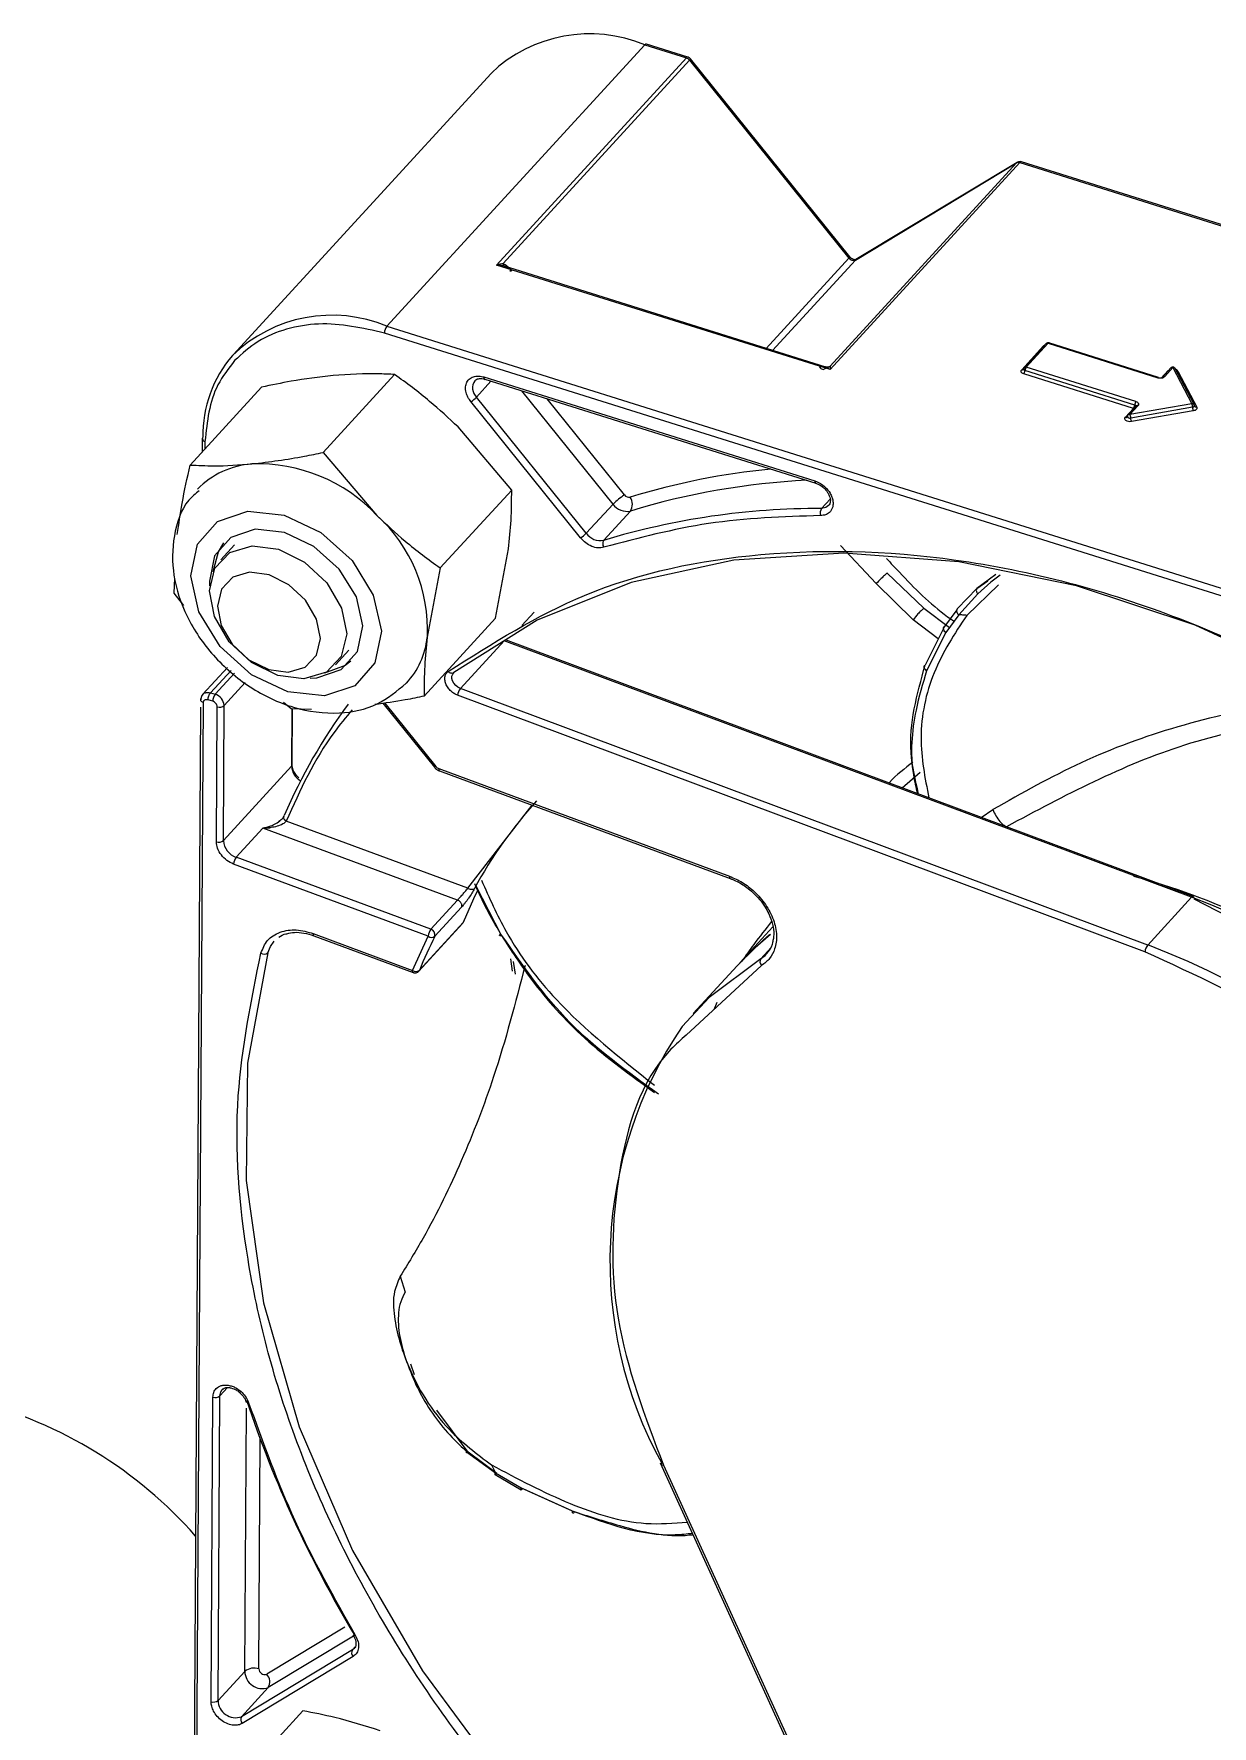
# Model space of a CAD drawing. Header units: millimetres. Extents: x -11 to 295, y 0 to 216.
# Drawn here: x 159.17 to 166.75, y 159.91 to 170.8 of the extents above; entities that cross this region are included whole.
import ezdxf

# ---------------------------------------------------------------- set-up
doc = ezdxf.new("R2010")
doc.units = ezdxf.units.MM

msp = doc.modelspace()

# ---------------------------------------------------------------- linework, layer by layer
at = {"color": 7, "linetype": 'Continuous', "lineweight": 25}
for p, q in [((163.103, 170.73), (161.443, 168.92)), ((163.103, 170.73), (163.37, 170.646)), ((163.38, 170.651), (163.113, 170.735)), ((162.149, 169.314), (163.37, 170.646)), ((163.391, 170.632), (162.192, 169.324)), ((163.391, 170.632), (164.416, 169.359)), ((164.421, 169.367), (163.396, 170.64)), ((162.114, 170.547), (160.454, 168.737)), ((165.515, 169.973), (164.294, 168.641)), ((164.295, 168.663), (165.494, 169.971)), ((164.457, 169.346), (165.494, 169.971)), ((165.498, 169.974), (164.461, 169.349)), ((165.515, 169.973), (170.109, 168.53)), ((170.119, 168.535), (165.525, 169.977)), ((164.294, 168.641), (162.149, 169.314)), ((164.268, 168.656), (162.193, 169.308)), ((162.193, 169.308), (162.196, 169.308)), ((164.427, 169.361), (164.421, 169.367)), ((170.844, 165.919), (161.428, 168.876)), ((161.443, 168.92), (170.86, 165.963)), ((165.527, 168.639), (165.668, 168.793)), ((165.685, 168.808), (165.544, 168.655)), ((165.556, 168.657), (165.697, 168.811)), ((165.697, 168.811), (166.402, 168.589)), ((166.407, 168.591), (165.702, 168.813)), ((164.278, 168.656), (164.268, 168.656)), ((166.262, 168.435), (165.556, 168.657)), ((166.487, 168.652), (166.435, 168.595)), ((166.448, 168.597), (166.5, 168.654)), ((166.5, 168.654), (166.621, 168.421)), ((161.034, 168.108), (161.493, 168.61)), ((162.068, 168.594), (164.197, 167.925)), ((162.073, 168.579), (164.202, 167.91)), ((166.246, 168.391), (165.54, 168.613)), ((166.254, 168.413), (165.548, 168.635)), ((166.636, 168.416), (166.514, 168.648)), ((166.531, 168.632), (166.653, 168.4)), ((160.178, 168.027), (160.637, 168.528)), ((162.689, 167.558), (161.983, 168.435)), ((162.726, 167.588), (162.02, 168.464)), ((166.194, 168.334), (166.246, 168.391)), ((166.263, 168.407), (166.211, 168.35)), ((166.621, 168.421), (166.223, 168.352)), ((166.223, 168.352), (166.275, 168.409)), ((166.626, 168.399), (166.228, 168.329)), ((166.631, 168.376), (166.233, 168.307)), ((166.638, 168.406), (166.638, 168.408)), ((162.246, 167.866), (161.901, 168.272)), ((160.256, 168.197), (160.255, 168.112)), ((161.034, 168.108), (161.379, 167.703)), ((161.786, 167.365), (162.246, 167.866)), ((162.726, 167.588), (162.898, 167.776)), ((162.838, 167.543), (163.01, 167.731)), ((160.462, 167.513), (160.375, 167.417)), ((162.143, 167.042), (162.225, 167.488)), ((164.59, 167.264), (164.362, 167.51)), ((161.786, 167.365), (161.703, 166.919)), ((160.074, 167.202), (160.08, 167.299)), ((164.829, 167.032), (164.59, 167.264)), ((164.662, 167.332), (164.898, 167.106)), ((165.378, 167.256), (165.173, 167.06)), ((165.36, 167.322), (165.238, 167.232)), ((165.239, 167.233), (165.309, 167.283)), ((165.329, 167.274), (165.245, 167.198)), ((160.136, 167.124), (160.074, 167.202)), ((165.115, 167.104), (165.239, 167.233)), ((165.244, 167.198), (165.122, 167.064)), ((161.683, 166.54), (162.143, 167.042)), ((162.391, 167.081), (162.312, 166.995)), ((165.109, 167.095), (165.024, 166.979)), ((165.122, 167.064), (165.039, 166.95)), ((165.03, 166.989), (164.906, 166.74)), ((165.039, 166.95), (164.915, 166.704)), ((161.112, 166.742), (161.199, 166.837)), ((161.916, 166.59), (162.198, 166.897)), ((166.62, 165.246), (162.198, 166.897)), ((166.63, 165.251), (162.207, 166.902)), ((160.418, 166.725), (160.259, 166.552)), ((166.338, 164.939), (161.916, 166.59)), ((160.22, 159.509), (160.263, 166.499)), ((160.323, 166.508), (160.293, 166.517)), ((160.309, 166.561), (160.339, 166.552)), ((160.392, 165.611), (160.397, 166.479)), ((160.827, 166.459), (160.778, 166.5)), ((161.418, 166.494), (161.749, 166.084)), ((166.32, 164.895), (161.898, 166.546)), ((160.245, 166.469), (160.203, 159.527)), ((160.347, 165.603), (160.352, 166.472)), ((160.959, 166.455), (160.827, 166.459)), ((160.834, 166.098), (160.836, 166.458)), ((160.392, 165.611), (160.83, 166.089)), ((161.778, 166.074), (163.648, 165.382)), ((161.782, 166.06), (163.652, 165.367)), ((160.782, 165.769), (160.783, 165.771)), ((161.963, 165.304), (160.795, 165.736)), ((160.795, 165.736), (160.795, 165.735)), ((160.646, 165.691), (160.474, 165.504)), ((160.646, 165.691), (160.692, 165.693)), ((161.898, 165.228), (160.646, 165.691)), ((161.726, 165.04), (160.474, 165.504)), ((161.709, 164.996), (160.456, 165.46)), ((162.18, 165), (162.017, 165.317)), ((161.726, 165.04), (161.898, 165.228)), ((161.751, 164.995), (161.924, 165.183)), ((166.338, 164.939), (166.62, 165.246)), ((166.634, 165.237), (166.855, 165.122)), ((161.649, 164.771), (161.93, 165.078)), ((161.934, 165.084), (161.652, 164.776)), ((163.926, 165.057), (163.713, 164.825)), ((160.97, 165.013), (161.608, 164.776)), ((160.973, 164.999), (160.974, 164.999)), ((160.974, 164.999), (161.612, 164.762)), ((161.608, 164.776), (161.709, 164.996)), ((162.238, 164.851), (162.25, 164.771)), ((162.271, 164.752), (162.258, 164.834)), ((163.696, 164.805), (163.414, 164.498)), ((161.529, 162.808), (161.561, 162.705)), ((161.621, 162.173), (161.597, 162.242)), ((160.312, 160.071), (160.324, 162.031)), ((160.357, 160.079), (160.369, 162.039)), ((161.967, 161.677), (161.765, 161.947)), ((161.956, 161.679), (162.141, 161.543)), ((162.15, 161.539), (161.967, 161.677)), ((163.202, 161.607), (165.159, 157.313)), ((163.223, 161.592), (165.174, 157.31)), ((162.14, 161.532), (162.307, 161.435)), ((162.141, 161.543), (162.307, 161.447)), ((162.307, 161.447), (162.635, 161.298)), ((162.318, 161.443), (162.651, 161.292)), ((161.222, 160.404), (160.508, 159.974)), ((160.53, 160.266), (160.357, 160.079)), ((161.227, 160.362), (160.513, 159.931)), ((160.508, 159.974), (160.68, 160.162)), ((160.444, 159.511), (160.903, 160.012))]:
    msp.add_line(p, q, dxfattribs=at)
at = {"color": 8, "linetype": 'Continuous', "lineweight": 25}
for p, q in [((163.883, 168.777), (164.416, 169.359)), ((164.457, 169.346), (163.924, 168.764)), ((165.668, 168.793), (165.67, 168.792)), ((162.02, 168.464), (162.113, 168.566)), ((166.425, 168.587), (166.47, 168.636)), ((166.47, 168.636), (166.472, 168.635)), ((162.898, 167.776), (162.312, 168.504)), ((162.971, 167.835), (162.474, 168.453)), ((166.248, 168.391), (166.246, 168.391)), ((160.273, 168.179), (160.273, 168.131)), ((164.295, 167.808), (164.24, 167.748)), ((165.388, 167.318), (165.329, 167.274)), ((164.99, 166.909), (164.829, 167.032)), ((164.898, 167.106), (165.062, 166.981)), ((160.309, 166.561), (160.441, 166.706)), ((160.339, 166.552), (160.462, 166.687)), ((160.397, 166.479), (160.532, 166.627)), ((161.43, 166.496), (161.759, 166.088)), ((160.832, 166.459), (160.83, 166.089)), ((164.874, 166.049), (164.759, 165.949)), ((161.963, 165.304), (162.378, 165.839)), ((165.266, 165.76), (165.342, 165.81)), ((163.848, 164.85), (163.916, 164.924)), ((163.853, 164.807), (163.368, 164.359)), ((163.548, 164.525), (163.567, 164.571)), ((160.369, 162.039), (160.418, 162.092)), ((160.53, 160.266), (160.54, 161.96)), ((160.62, 160.282), (160.629, 161.761)), ((161.173, 160.55), (160.67, 160.247)), ((161.229, 160.493), (160.68, 160.162)), ((161.222, 160.404), (161.239, 160.423))]:
    msp.add_line(p, q, dxfattribs=at)
at = {"color": 8, "linetype": 'Continuous', "lineweight": 25, "flags": 128}
for points in [[(165.494, 169.971), (165.498, 169.974), (165.498, 169.974)], [(164.461, 169.349), (164.461, 169.349), (164.457, 169.346)], [(162.068, 168.594), (162.068, 168.589), (162.069, 168.584), (162.07, 168.581), (162.072, 168.579), (162.073, 168.579)], [(166.47, 168.636), (166.476, 168.64), (166.478, 168.642)], [(164.197, 167.925), (164.197, 167.92), (164.198, 167.916), (164.199, 167.913), (164.201, 167.911), (164.202, 167.91)], [(164.285, 167.766), (164.267, 167.753), (164.24, 167.748)], [(161.759, 166.088), (161.755, 166.086), (161.752, 166.084), (161.75, 166.084), (161.749, 166.084), (161.749, 166.084)], [(163.648, 165.382), (163.647, 165.377), (163.648, 165.373), (163.649, 165.37), (163.651, 165.368), (163.652, 165.367)], [(166.62, 165.246), (166.623, 165.249), (166.626, 165.251), (166.628, 165.251), (166.63, 165.251)], [(161.934, 165.084), (161.936, 165.087), (161.937, 165.088)], [(160.677, 164.889), (160.694, 164.93), (160.718, 164.964)], [(160.97, 165.013), (160.969, 165.008), (160.97, 165.004), (160.971, 165.001), (160.973, 164.999), (160.973, 164.999)], [(163.848, 164.85), (163.516, 164.601), (163.343, 164.415)], [(161.612, 164.762), (161.612, 164.763), (161.61, 164.764), (161.609, 164.767), (161.608, 164.771), (161.608, 164.776)], [(161.649, 164.771), (161.65, 164.773), (161.652, 164.776)], [(160.369, 162.039), (160.375, 162.065), (160.384, 162.079)], [(160.554, 161.994), (160.548, 161.994), (160.544, 161.995), (160.541, 161.997), (160.538, 161.999), (160.538, 162.001)], [(161.234, 160.414), (161.231, 160.412), (161.222, 160.404)]]:
    msp.add_lwpolyline(points, dxfattribs=at)
at = {"color": 7, "linetype": 'Continuous', "lineweight": 25, "flags": 128}
for points in [[(165.54, 168.613), (165.535, 168.615), (165.53, 168.618), (165.527, 168.621), (165.524, 168.624), (165.523, 168.628), (165.523, 168.632), (165.524, 168.635), (165.527, 168.639)], [(166.233, 168.307), (166.223, 168.306), (166.213, 168.307), (166.205, 168.309), (166.197, 168.313), (166.192, 168.318), (166.19, 168.323), (166.19, 168.329), (166.194, 168.334)], [(166.653, 168.4), (166.654, 168.396), (166.654, 168.392), (166.653, 168.389), (166.65, 168.385), (166.647, 168.382), (166.642, 168.379), (166.637, 168.377), (166.631, 168.376)], [(161.219, 167.412), (161.356, 167.189), (161.408, 166.958), (161.366, 166.754), (161.237, 166.607), (161.041, 166.542), (160.807, 166.567), (160.572, 166.678), (160.37, 166.859), (160.233, 167.082), (160.182, 167.314), (160.224, 167.518), (160.353, 167.664), (160.549, 167.73), (160.782, 167.705), (161.018, 167.594), (161.219, 167.412)], [(160.95, 166.656), (160.993, 166.658), (161.15, 166.711), (161.254, 166.828), (161.288, 166.993), (161.247, 167.179), (161.136, 167.358), (160.974, 167.504), (160.785, 167.594), (160.597, 167.614), (160.439, 167.561), (160.335, 167.443), (160.302, 167.279), (160.303, 167.249)], [(160.91, 166.651), (160.741, 166.673), (160.572, 166.757), (160.429, 166.89), (160.334, 167.052), (160.302, 167.218), (160.336, 167.363), (160.433, 167.465), (160.577, 167.508), (160.746, 167.486), (160.914, 167.402), (161.057, 167.269), (161.152, 167.107), (161.185, 166.941), (161.15, 166.796), (161.054, 166.694), (160.91, 166.651)], [(160.326, 167.342), (160.359, 167.469), (160.395, 167.526)], [(169.64, 164.941), (169.456, 165.13), (168.814, 165.708), (168.123, 166.218), (167.394, 166.65), (166.642, 166.996), (165.879, 167.249), (165.122, 167.405), (164.383, 167.461), (163.676, 167.416), (163.014, 167.271), (162.41, 167.028), (161.875, 166.692)], [(160.556, 166.774), (160.683, 166.711), (160.809, 166.694), (160.917, 166.727), (160.99, 166.803), (161.016, 166.912), (160.991, 167.036), (160.92, 167.158), (160.813, 167.257), (160.686, 167.32), (160.56, 167.337), (160.452, 167.305), (160.379, 167.228), (160.353, 167.119), (160.378, 166.995), (160.449, 166.874), (160.556, 166.774)], [(161.212, 166.766), (161.174, 166.737), (161.041, 166.687)], [(161.875, 166.692), (161.872, 166.689), (161.868, 166.687), (161.863, 166.686), (161.858, 166.687), (161.853, 166.688), (161.847, 166.691), (161.842, 166.695), (161.837, 166.699)], [(161.916, 166.59), (161.9, 166.598), (161.886, 166.609), (161.874, 166.623), (161.866, 166.638), (161.862, 166.654), (161.862, 166.669), (161.867, 166.682), (161.875, 166.692)], [(161.778, 166.074), (161.778, 166.069), (161.778, 166.065), (161.779, 166.062), (161.781, 166.06), (161.782, 166.06)], [(162.025, 165.286), (162.001, 165.236), (161.934, 165.084)], [(161.93, 165.078), (161.932, 165.08), (161.934, 165.084)], [(161.937, 165.088), (161.938, 165.091), (161.938, 165.094)], [(163.912, 165.007), (163.798, 164.909), (163.696, 164.805)], [(163.713, 164.825), (163.865, 164.973), (163.904, 165.006)], [(160.677, 164.889), (160.547, 164.18), (160.538, 163.424), (160.65, 162.638), (160.88, 161.839), (161.223, 161.043), (161.672, 160.269), (162.217, 159.532), (162.847, 158.85), (163.548, 158.236), (164.304, 157.704), (165.1, 157.266)], [(162.117, 161.594), (162.129, 161.568), (162.141, 161.543)], [(161.242, 160.495), (161.237, 160.494), (161.233, 160.493), (161.231, 160.493), (161.229, 160.494), (161.228, 160.496), (161.229, 160.498), (161.23, 160.501), (161.233, 160.504)]]:
    msp.add_lwpolyline(points, dxfattribs=at)
at = {"color": 7, "linetype": 'Continuous', "lineweight": 25}
for centre, radius, start, end in [((162.748, 169.881), 0.92, 67.3065, 133.6135), ((163.356, 170.604), 0.0443, 38.5302, 71.6939), ((165.506, 169.949), 0.0256, 69.7546, 117.9297), ((164.445, 169.378), 0.0347, 213.6254, 291.5205), ((161.501, 168.874), 0.0739, 141.791, 178.7867), ((161.04, 168.222), 0.78, 139.2097, 181.2034), ((165.585, 168.634), 0.037, 141.8038, 178.771), ((165.511, 168.636), 0.037, 321.8143, 358.7769), ((166.407, 168.586), 0.00504, 82.951, 148.2858), ((166.442, 168.588), 0.0095, 138.3521, 174.4445), ((161.881, 168.598), 0.193, 302.0488, 316.0745), ((166.291, 168.413), 0.037, 141.8038, 178.771), ((166.223, 168.356), 0.0274, 253.1388, 279.9653), ((166.172, 168.33), 0.0564, 359.8861, 23.7619), ((166.284, 168.329), 0.0565, 179.9007, 203.7492), ((166.217, 168.414), 0.037, 321.7827, 358.7922), ((166.27, 168.4), 0.00973, 138.6194, 181.2666), ((166.57, 168.399), 0.0564, 359.8787, 23.7693), ((166.682, 168.398), 0.0564, 179.8782, 203.7817), ((160.269, 168.196), 0.0133, 134.8736, 178.3381), ((160.611, 167.499), 0.536, 93.891, 135.9906), ((160.611, 166.979), 1.056, 43.3102, 91.954), ((164.361, 163.415), 4.608, 95.59, 107.0688), ((164.365, 163.303), 4.631, 92.736, 107.0197), ((163.176, 167.508), 0.385, 122.0436, 136.091), ((163.002, 167.857), 0.0373, 215.4982, 280.744), ((162.942, 167.774), 0.0807, 327.3473, 34.5634), ((160.72, 166.971), 0.985, 356.9744, 48.0036), ((164.218, 162.992), 4.755, 89.7412, 106.8755), ((162.989, 167.841), 0.112, 215.5169, 280.7436), ((164.281, 167.719), 0.0504, 144.9287, 199.4593), ((162.587, 167.721), 0.192, 302.039, 316.105), ((162.817, 167.653), 0.112, 215.5171, 280.743), ((162.872, 167.521), 0.0404, 147.3587, 214.5518), ((161.193, 166.973), 0.513, 317.1348, 353.881), ((161.98, 166.538), 0.0822, 141.2487, 174.4686), ((160.397, 166.506), 0.074, 141.7898, 178.7765), ((160.314, 166.473), 0.0828, 4.5653, 73.1176), ((160.368, 166.516), 0.0467, 250.5151, 309.2096), ((164.065, 164.367), 3.57, 143.5233, 156.8333), ((160.362, 165.647), 0.0467, 250.5151, 309.2096), ((160.515, 165.62), 0.124, 184.4909, 250.6256), ((160.538, 165.452), 0.0817, 141.2654, 174.7072), ((165.081, 161.05), 4.485, 54.6506, 74.8997), ((164.928, 160.752), 4.802, 16.4388, 69.3738), ((166.623, 165.242), 0.0112, 353.8566, 51.2448), ((164.393, 163.661), 2.959, 153.2093, 157.8659), ((161.79, 164.989), 0.0816, 141.2607, 174.7091), ((161.731, 165.023), 0.0347, 229.7811, 306.2185), ((161.716, 165.005), 0.0369, 344.8359, 73.8628), ((163.754, 165.004), 0.18, 301.3347, 346.0852), ((160.654, 164.92), 0.039, 237.8982, 307.2381), ((163.878, 164.832), 0.035, 148.6668, 224.5511), ((166.402, 164.888), 0.0821, 141.2285, 174.486), ((164.647, 160.445), 4.802, 16.4386, 69.374), ((161.63, 164.805), 0.0364, 233.0452, 306.6151), ((165.573, 162.903), 2.695, 145.8578, 208.8008), ((160.34, 162.075), 0.0467, 250.5146, 309.21), ((167.75, 164.407), 7.597, 198.3857, 210.9144), ((158.089, 159.263), 2.832, 41.4194, 75.4269), ((161.251, 160.386), 0.035, 148.688, 224.7292), ((160.589, 160.194), 0.0934, 70.5143, 129.2104), ((160.643, 160.269), 0.114, 181.5535, 288.6867), ((160.658, 160.283), 0.038, 181.553, 288.6816), ((160.62, 160.198), 0.0699, 328.6925, 44.7248), ((160.328, 160.115), 0.0467, 250.5136, 309.2111), ((160.471, 160.082), 0.114, 181.5535, 288.6867), ((160.538, 159.956), 0.035, 148.6907, 224.7298)]:
    msp.add_arc(centre, radius, start, end, dxfattribs=at)
at = {"color": 8, "linetype": 'Continuous', "lineweight": 25}
for centre, radius, start, end in [((163.112, 170.725), 0.0101, 82.989, 148.2478), ((163.379, 170.641), 0.0101, 82.9958, 148.2184), ((163.384, 170.641), 0.0118, 304.5078, 352.8751), ((165.524, 169.967), 0.0101, 82.989, 148.2478), ((164.409, 169.369), 0.0119, 304.544, 352.839), ((161.089, 168.073), 0.918, 67.2589, 134.1714), ((165.691, 168.769), 0.0336, 116.4679, 133.9727), ((165.693, 168.8), 0.0116, 67.7468, 133.1908), ((165.702, 168.808), 0.00508, 83.2269, 148.0098), ((165.552, 168.646), 0.0116, 67.7788, 133.2272), ((166.495, 168.643), 0.0116, 67.7532, 133.1803), ((166.503, 168.641), 0.0134, 32.3844, 104.3674), ((162.075, 168.523), 0.0805, 144.3931, 227.0521), ((165.531, 168.65), 0.0114, 247.0276, 313.9059), ((165.55, 168.645), 0.0105, 188.9952, 261.7504), ((166.443, 168.586), 0.0114, 66.9915, 133.9461), ((166.509, 168.618), 0.0268, 33.059, 72.8326), ((166.528, 168.648), 0.0158, 247.0959, 281.4161), ((166.198, 168.345), 0.0113, 246.8295, 314.1081), ((166.217, 168.341), 0.0105, 188.9952, 261.7504), ((166.219, 168.342), 0.0114, 67.0257, 133.9803), ((166.251, 168.402), 0.0119, 21.5943, 78.3575), ((166.271, 168.399), 0.0115, 67.1831, 133.7504), ((166.625, 168.408), 0.0134, 32.2732, 104.4786), ((166.626, 168.411), 0.0125, 271.0723, 344.9293), ((166.649, 168.413), 0.0131, 211.2299, 285.4212), ((160.277, 168.2), 0.0211, 189.6838, 261.5862), ((160.821, 166.098), 0.0133, 314.9524, 358.3051), ((160.951, 166.098), 0.121, 184.074, 238.755), ((164.467, 163.979), 2.794, 137.5252, 151.7414)]:
    msp.add_arc(centre, radius, start, end, dxfattribs=at)
at = {"color": 7, "linetype": 'Continuous', "lineweight": 25}
for points, knots in [([(163.395, 170.64), (163.394, 170.641), (163.391, 170.646), (163.385, 170.649), (163.38, 170.651), (163.38, 170.651)], [0, 0, 0, 0, 0.256205, 0.902075, 1, 1, 1, 1]), ([(165.525, 169.977), (165.524, 169.978), (165.519, 169.979), (165.512, 169.979), (165.503, 169.978), (165.499, 169.975), (165.498, 169.974)], [0, 0, 0, 0, 0.131388, 0.464745, 0.833037, 1, 1, 1, 1]), ([(162.149, 169.314), (162.156, 169.317), (162.17, 169.322), (162.185, 169.323), (162.192, 169.324)], [0, 0, 0, 0, 0.552164, 1, 1, 1, 1]), ([(162.201, 169.305), (162.195, 169.307), (162.178, 169.313), (162.16, 169.314), (162.149, 169.314)], [0, 0, 0, 0, 0.389959, 1, 1, 1, 1]), ([(162.192, 169.324), (162.2, 169.319), (162.22, 169.308), (162.234, 169.291), (162.242, 169.282)], [0, 0, 0, 0, 0.461593, 1, 1, 1, 1]), ([(162.192, 169.324), (162.192, 169.321), (162.192, 169.317), (162.193, 169.311), (162.197, 169.307), (162.2, 169.306), (162.201, 169.305)], [0, 0, 0, 0, 0.309709, 0.573451, 0.795927, 1, 1, 1, 1]), ([(162.247, 169.278), (162.239, 169.284), (162.224, 169.295), (162.208, 169.302), (162.201, 169.305)], [0, 0, 0, 0, 0.609842, 1, 1, 1, 1]), ([(164.46, 169.348), (164.46, 169.348), (164.457, 169.347), (164.453, 169.348), (164.447, 169.349), (164.44, 169.351), (164.434, 169.355), (164.429, 169.359), (164.427, 169.361)], [0, 0, 0, 0, 0.041158, 0.200394, 0.380572, 0.544525, 0.736905, 1, 1, 1, 1]), ([(162.247, 169.278), (162.245, 169.277), (162.243, 169.275), (162.236, 169.273), (162.238, 169.279), (162.24, 169.281), (162.242, 169.282)], [0, 0, 0, 0, 0.364463, 0.526819, 0.662377, 1, 1, 1, 1]), ([(165.702, 168.813), (165.702, 168.813), (165.699, 168.814), (165.695, 168.814), (165.69, 168.812), (165.687, 168.81), (165.685, 168.808), (165.685, 168.808)], [0, 0, 0, 0, 0.1003551, 0.3497132, 0.6250744, 0.9292698, 1, 1, 1, 1]), ([(160.464, 168.699), (160.425, 168.648), (160.307, 168.499), (160.287, 168.307), (160.273, 168.179)], [0, 0, 0, 0, 0.33677, 1, 1, 1, 1]), ([(164.263, 168.658), (164.259, 168.658), (164.246, 168.66), (164.234, 168.658), (164.226, 168.657)], [0, 0, 0, 0, 0.350352, 1, 1, 1, 1]), ([(164.226, 168.657), (164.229, 168.654), (164.234, 168.648), (164.244, 168.643), (164.255, 168.642), (164.26, 168.646), (164.262, 168.648)], [0, 0, 0, 0, 0.296987, 0.56175, 0.789433, 1, 1, 1, 1]), ([(164.262, 168.648), (164.269, 168.652), (164.279, 168.659), (164.291, 168.662), (164.295, 168.663)], [0, 0, 0, 0, 0.641892, 1, 1, 1, 1]), ([(164.263, 168.658), (164.266, 168.657), (164.271, 168.655), (164.28, 168.656), (164.288, 168.658), (164.293, 168.662), (164.295, 168.663)], [0, 0, 0, 0, 0.249876, 0.499149, 0.748835, 1, 1, 1, 1]), ([(164.294, 168.641), (164.288, 168.645), (164.278, 168.653), (164.267, 168.656), (164.263, 168.658)], [0, 0, 0, 0, 0.643279, 1, 1, 1, 1]), ([(164.295, 168.663), (164.295, 168.661), (164.294, 168.653), (164.294, 168.645), (164.294, 168.641)], [0, 0, 0, 0, 0.360989, 1, 1, 1, 1]), ([(165.544, 168.654), (165.543, 168.653), (165.541, 168.65), (165.539, 168.646), (165.54, 168.644), (165.54, 168.643)], [0, 0, 0, 0, 0.397285, 0.883642, 1, 1, 1, 1]), ([(166.511, 168.653), (166.509, 168.654), (166.507, 168.656), (166.502, 168.657), (166.498, 168.657), (166.493, 168.656), (166.489, 168.654), (166.488, 168.652), (166.487, 168.651)], [0, 0, 0, 0, 0.242838, 0.350275, 0.530348, 0.729179, 0.948621, 1, 1, 1, 1]), ([(166.514, 168.648), (166.514, 168.648), (166.514, 168.65), (166.512, 168.651), (166.511, 168.653)], [0, 0, 0, 0, 0.02966, 1, 1, 1, 1]), ([(161.097, 168.603), (161.006, 168.592), (160.852, 168.573), (160.701, 168.542), (160.637, 168.528)], [0, 0, 0, 0, 0.584707, 1, 1, 1, 1]), ([(161.493, 168.61), (161.462, 168.611), (161.33, 168.618), (161.197, 168.61), (161.097, 168.603)], [0, 0, 0, 0, 0.238466, 1, 1, 1, 1]), ([(161.901, 168.272), (161.841, 168.328), (161.712, 168.449), (161.57, 168.554), (161.493, 168.61)], [0, 0, 0, 0, 0.464271, 1, 1, 1, 1]), ([(161.983, 168.435), (161.977, 168.444), (161.964, 168.462), (161.951, 168.495), (161.947, 168.529), (161.956, 168.561), (161.977, 168.587), (162.006, 168.599), (162.038, 168.601), (162.057, 168.596), (162.068, 168.594)], [0, 0, 0, 0, 0.133409, 0.258923, 0.397594, 0.522931, 0.641738, 0.765869, 0.87735, 1, 1, 1, 1]), ([(162.01, 168.569), (162.014, 168.573), (162.023, 168.582), (162.044, 168.584), (162.061, 168.583), (162.071, 168.579), (162.073, 168.578)], [0, 0, 0, 0, 0.231574, 0.560136, 0.87174, 1, 1, 1, 1]), ([(165.539, 168.643), (165.539, 168.643), (165.539, 168.642), (165.539, 168.641), (165.539, 168.641)], [0, 0, 0, 0, 0.929332, 1, 1, 1, 1]), ([(166.402, 168.589), (166.407, 168.588), (166.413, 168.587), (166.421, 168.587), (166.43, 168.588), (166.439, 168.59), (166.445, 168.595), (166.448, 168.597)], [0, 0, 0, 0, 0.269645, 0.402802, 0.537332, 0.787664, 1, 1, 1, 1]), ([(166.262, 168.435), (166.265, 168.434), (166.271, 168.432), (166.277, 168.426), (166.279, 168.42), (166.279, 168.415), (166.277, 168.411), (166.275, 168.409)], [0, 0, 0, 0, 0.30973, 0.55932, 0.668465, 0.770728, 1, 1, 1, 1]), ([(166.206, 168.339), (166.206, 168.337), (166.205, 168.336), (166.206, 168.337), (166.206, 168.337)], [0, 0, 0, 0, 0.989535, 1, 1, 1, 1]), ([(166.211, 168.35), (166.21, 168.349), (166.208, 168.346), (166.206, 168.342), (166.207, 168.339), (166.207, 168.339)], [0, 0, 0, 0, 0.397291, 0.883657, 1, 1, 1, 1]), ([(166.638, 168.408), (166.638, 168.409), (166.638, 168.412), (166.636, 168.414), (166.636, 168.416)], [0, 0, 0, 0, 0.524476, 1, 1, 1, 1]), ([(160.575, 168.034), (160.688, 168.048), (160.842, 168.068), (160.993, 168.1), (161.034, 168.108)], [0, 0, 0, 0, 0.734814, 1, 1, 1, 1]), ([(160.095, 167.581), (160.105, 167.647), (160.126, 167.797), (160.159, 167.945), (160.178, 168.027)], [0, 0, 0, 0, 0.444994, 1, 1, 1, 1]), ([(160.178, 168.027), (160.228, 168.025), (160.36, 168.018), (160.493, 168.028), (160.575, 168.034)], [0, 0, 0, 0, 0.380371, 1, 1, 1, 1]), ([(164.197, 167.925), (164.209, 167.92), (164.233, 167.91), (164.267, 167.883), (164.292, 167.853), (164.306, 167.822), (164.313, 167.798), (164.314, 167.775), (164.31, 167.748), (164.294, 167.722), (164.265, 167.704), (164.244, 167.703), (164.233, 167.702)], [0, 0, 0, 0, 0.119506, 0.243383, 0.399394, 0.480117, 0.556827, 0.628125, 0.695119, 0.809499, 0.900412, 1, 1, 1, 1]), ([(164.202, 167.91), (164.205, 167.909), (164.216, 167.906), (164.233, 167.896), (164.257, 167.879), (164.274, 167.858), (164.286, 167.837), (164.293, 167.821), (164.297, 167.802), (164.295, 167.785), (164.292, 167.772), (164.286, 167.768), (164.284, 167.766)], [0, 0, 0, 0, 0.053121, 0.167656, 0.318032, 0.513597, 0.587563, 0.697498, 0.795874, 0.884762, 0.967854, 1, 1, 1, 1]), ([(160.235, 167.862), (160.212, 167.843), (160.126, 167.769), (160.063, 167.569), (160.06, 167.308), (160.15, 167.04), (160.32, 166.792), (160.555, 166.589), (160.835, 166.455), (161.122, 166.416), (161.384, 166.47), (161.508, 166.574), (161.567, 166.624)], [0, 0, 0, 0, 0.035058, 0.131427, 0.230161, 0.33833, 0.456075, 0.577715, 0.697928, 0.813786, 0.910523, 1, 1, 1, 1]), ([(162.225, 167.488), (162.232, 167.549), (162.246, 167.675), (162.246, 167.802), (162.246, 167.866)], [0, 0, 0, 0, 0.4873595, 1, 1, 1, 1]), ([(161.379, 167.703), (161.439, 167.646), (161.567, 167.525), (161.71, 167.421), (161.786, 167.365)], [0, 0, 0, 0, 0.464264, 1, 1, 1, 1]), ([(164.233, 167.702), (163.992, 167.694), (163.519, 167.678), (163.062, 167.557), (162.839, 167.498)], [0, 0, 0, 0, 0.510956, 1, 1, 1, 1]), ([(161.837, 166.699), (162.122, 166.88), (162.737, 167.269), (163.906, 167.507), (165.246, 167.451), (166.678, 167.044), (168.053, 166.312), (169.073, 165.559), (169.548, 165.009), (169.679, 164.857)], [0, 0, 0, 0, 0.114651, 0.247297, 0.400145, 0.570794, 0.751533, 0.931512, 1, 1, 1, 1]), ([(162.839, 167.498), (162.826, 167.496), (162.8, 167.491), (162.76, 167.503), (162.72, 167.524), (162.7, 167.547), (162.689, 167.558)], [0, 0, 0, 0, 0.219917, 0.464726, 0.72691, 1, 1, 1, 1]), ([(164.657, 167.426), (164.685, 167.396), (164.808, 167.264), (164.948, 167.121), (165.078, 167.032), (165.092, 167.022)], [0, 0, 0, 0, 0.204566, 0.914211, 1, 1, 1, 1]), ([(164.662, 167.332), (164.656, 167.327), (164.643, 167.316), (164.619, 167.293), (164.601, 167.275), (164.59, 167.264)], [0, 0, 0, 0, 0.242396, 0.527119, 1, 1, 1, 1]), ([(165.239, 167.233), (165.238, 167.23), (165.234, 167.225), (165.235, 167.215), (165.238, 167.206), (165.242, 167.201), (165.244, 167.198)], [0, 0, 0, 0, 0.213501, 0.476619, 0.725879, 1, 1, 1, 1]), ([(164.898, 167.106), (164.892, 167.101), (164.878, 167.089), (164.855, 167.065), (164.839, 167.045), (164.829, 167.032)], [0, 0, 0, 0, 0.243901, 0.529039, 1, 1, 1, 1]), ([(165.173, 167.06), (165.095, 166.941), (164.94, 166.702), (164.852, 166.283), (164.904, 166.014), (164.93, 165.886)], [0, 0, 0, 0, 0.343071, 0.685385, 1, 1, 1, 1]), ([(165.115, 167.104), (165.113, 167.103), (165.111, 167.101), (165.109, 167.096), (165.108, 167.091), (165.108, 167.085), (165.11, 167.079), (165.113, 167.074), (165.117, 167.068), (165.12, 167.065), (165.122, 167.064)], [0, 0, 0, 0, 0.1037427, 0.2092205, 0.3202339, 0.4394712, 0.5680373, 0.7061018, 0.8511789, 1, 1, 1, 1]), ([(165.173, 167.06), (165.165, 167.061), (165.148, 167.062), (165.131, 167.063), (165.122, 167.064)], [0, 0, 0, 0, 0.500103, 1, 1, 1, 1]), ([(161.703, 166.919), (161.697, 166.857), (161.683, 166.732), (161.683, 166.605), (161.683, 166.54)], [0, 0, 0, 0, 0.487372, 1, 1, 1, 1]), ([(165.039, 166.95), (165.035, 166.953), (165.028, 166.96), (165.023, 166.972), (165.024, 166.983), (165.028, 166.987), (165.03, 166.989)], [0, 0, 0, 0, 0.330055, 0.6189, 0.814297, 1, 1, 1, 1]), ([(161.898, 166.546), (161.891, 166.549), (161.876, 166.556), (161.855, 166.572), (161.836, 166.593), (161.822, 166.618), (161.815, 166.644), (161.816, 166.667), (161.824, 166.686), (161.833, 166.695), (161.837, 166.699)], [0, 0, 0, 0, 0.1258085, 0.2545208, 0.4051182, 0.5529346, 0.6867113, 0.8105914, 0.9050782, 1, 1, 1, 1]), ([(164.864, 165.91), (164.843, 165.999), (164.777, 166.275), (164.854, 166.552), (164.906, 166.74)], [0, 0, 0, 0, 0.321986, 1, 1, 1, 1]), ([(164.915, 166.704), (164.89, 166.62), (164.826, 166.403), (164.805, 166.129), (164.846, 165.954), (164.855, 165.914)], [0, 0, 0, 0, 0.328602, 0.846154, 1, 1, 1, 1]), ([(164.915, 166.704), (164.911, 166.707), (164.904, 166.712), (164.898, 166.723), (164.899, 166.734), (164.903, 166.738), (164.906, 166.74)], [0, 0, 0, 0, 0.3339091, 0.6144605, 0.8055268, 1, 1, 1, 1]), ([(160.263, 166.499), (160.26, 166.501), (160.253, 166.503), (160.246, 166.51), (160.245, 166.519), (160.248, 166.523), (160.249, 166.526)], [0, 0, 0, 0, 0.309701, 0.561772, 0.77388, 1, 1, 1, 1]), ([(160.259, 166.552), (160.256, 166.549), (160.252, 166.543), (160.247, 166.531), (160.246, 166.523), (160.246, 166.517)], [0, 0, 0, 0, 0.353475, 0.530289, 1, 1, 1, 1]), ([(160.249, 166.526), (160.25, 166.532), (160.252, 166.546), (160.266, 166.56), (160.287, 166.566), (160.301, 166.563), (160.309, 166.561)], [0, 0, 0, 0, 0.244364, 0.474308, 0.720383, 1, 1, 1, 1]), ([(160.263, 166.499), (160.264, 166.503), (160.264, 166.508), (160.268, 166.513), (160.273, 166.517), (160.282, 166.52), (160.289, 166.518), (160.293, 166.517)], [0, 0, 0, 0, 0.247873, 0.360401, 0.475974, 0.720006, 1, 1, 1, 1]), ([(160.293, 166.517), (160.293, 166.521), (160.294, 166.529), (160.297, 166.541), (160.302, 166.553), (160.307, 166.559), (160.309, 166.561)], [0, 0, 0, 0, 0.245985, 0.517854, 0.78016, 1, 1, 1, 1]), ([(160.352, 166.472), (160.352, 166.475), (160.351, 166.483), (160.345, 166.492), (160.339, 166.498), (160.333, 166.504), (160.327, 166.506), (160.323, 166.508)], [0, 0, 0, 0, 0.2294301, 0.4815343, 0.6128924, 0.7413872, 1, 1, 1, 1]), ([(161.683, 166.54), (161.643, 166.532), (161.537, 166.509), (161.431, 166.495), (161.365, 166.486)], [0, 0, 0, 0, 0.382593, 1, 1, 1, 1]), ([(161.221, 166.452), (161.18, 166.404), (161.001, 166.19), (160.885, 165.935), (160.795, 165.736)], [0, 0, 0, 0, 0.2258706, 1, 1, 1, 1]), ([(167.863, 166.359), (167.646, 166.368), (167.211, 166.384), (166.367, 166.2), (165.801, 165.899), (165.429, 165.7)], [0, 0, 0, 0, 0.253595, 0.508205, 1, 1, 1, 1]), ([(160.876, 166.015), (160.868, 166.024), (160.856, 166.036), (160.844, 166.057), (160.837, 166.074), (160.834, 166.088), (160.834, 166.096), (160.834, 166.098)], [0, 0, 0, 0, 0.389065, 0.536231, 0.75494, 0.950657, 1, 1, 1, 1]), ([(161.749, 166.084), (161.749, 166.084), (161.751, 166.081), (161.76, 166.072), (161.772, 166.063), (161.781, 166.06), (161.782, 166.06)], [0, 0, 0, 0, 0.001143, 0.287492, 0.931819, 1, 1, 1, 1]), ([(161.759, 166.088), (161.762, 166.085), (161.767, 166.079), (161.774, 166.075), (161.778, 166.074)], [0, 0, 0, 0, 0.506607, 1, 1, 1, 1]), ([(160.646, 165.691), (160.663, 165.696), (160.692, 165.702), (160.731, 165.721), (160.758, 165.739), (160.775, 165.757), (160.78, 165.766), (160.782, 165.769)], [0, 0, 0, 0, 0.324798, 0.542597, 0.812061, 0.915987, 1, 1, 1, 1]), ([(160.795, 165.735), (160.792, 165.732), (160.786, 165.725), (160.767, 165.713), (160.738, 165.702), (160.695, 165.693), (160.664, 165.692), (160.646, 165.691)], [0, 0, 0, 0, 0.073893, 0.168472, 0.424029, 0.668077, 1, 1, 1, 1]), ([(160.779, 165.764), (160.778, 165.761), (160.775, 165.756), (160.768, 165.749), (160.759, 165.741), (160.752, 165.736), (160.749, 165.733)], [0, 0, 0, 0, 0.187803, 0.419612, 0.692332, 1, 1, 1, 1]), ([(160.795, 165.736), (160.792, 165.739), (160.786, 165.744), (160.78, 165.753), (160.778, 165.763), (160.782, 165.769), (160.783, 165.771)], [0, 0, 0, 0, 0.298392, 0.562217, 0.788396, 1, 1, 1, 1]), ([(160.795, 165.735), (160.793, 165.737), (160.79, 165.739), (160.784, 165.745), (160.78, 165.752), (160.778, 165.76), (160.78, 165.766), (160.782, 165.768), (160.782, 165.769)], [0, 0, 0, 0, 0.153823, 0.299375, 0.562805, 0.789477, 0.894378, 1, 1, 1, 1]), ([(165.342, 165.81), (165.348, 165.797), (165.359, 165.77), (165.383, 165.737), (165.406, 165.713), (165.422, 165.704), (165.429, 165.7)], [0, 0, 0, 0, 0.306086, 0.617883, 0.832701, 1, 1, 1, 1]), ([(160.456, 165.46), (160.442, 165.467), (160.412, 165.481), (160.377, 165.517), (160.352, 165.559), (160.348, 165.589), (160.347, 165.603)], [0, 0, 0, 0, 0.257287, 0.520005, 0.780932, 1, 1, 1, 1]), ([(161.898, 165.228), (161.901, 165.23), (161.905, 165.236), (161.913, 165.244), (161.922, 165.254), (161.933, 165.267), (161.947, 165.284), (161.958, 165.297), (161.963, 165.304)], [0, 0, 0, 0, 0.098373, 0.21554, 0.347868, 0.490851, 0.728908, 1, 1, 1, 1]), ([(162.006, 165.302), (162.001, 165.292), (161.989, 165.271), (161.972, 165.245), (161.957, 165.224), (161.945, 165.209), (161.934, 165.195), (161.927, 165.187), (161.924, 165.183)], [0, 0, 0, 0, 0.231338, 0.500932, 0.638947, 0.771587, 0.893506, 1, 1, 1, 1]), ([(162.006, 165.302), (162.004, 165.3), (161.998, 165.296), (161.987, 165.295), (161.975, 165.297), (161.967, 165.302), (161.963, 165.304)], [0, 0, 0, 0, 0.207097, 0.447153, 0.717255, 1, 1, 1, 1]), ([(162.175, 165.012), (162.144, 165.064), (162.083, 165.168), (162.033, 165.278), (162.008, 165.333)], [0, 0, 0, 0, 0.4989137, 1, 1, 1, 1]), ([(162.052, 165.356), (162.101, 165.244), (162.224, 164.967), (162.58, 164.497), (162.944, 164.212), (163.164, 164.038)], [0, 0, 0, 0, 0.209215, 0.519897, 1, 1, 1, 1]), ([(163.648, 165.382), (163.676, 165.369), (163.733, 165.344), (163.812, 165.282), (163.882, 165.202), (163.933, 165.105), (163.955, 165.006), (163.944, 164.919), (163.909, 164.849), (163.872, 164.821), (163.853, 164.807)], [0, 0, 0, 0, 0.125188, 0.25435, 0.404611, 0.555353, 0.693375, 0.811802, 0.906342, 1, 1, 1, 1]), ([(163.652, 165.366), (163.663, 165.362), (163.702, 165.348), (163.75, 165.317), (163.817, 165.262), (163.865, 165.205), (163.905, 165.133), (163.926, 165.075), (163.936, 165.011), (163.928, 164.972), (163.924, 164.955)], [0, 0, 0, 0, 0.068978, 0.228538, 0.321903, 0.554752, 0.643697, 0.778297, 0.903375, 1, 1, 1, 1]), ([(161.924, 165.183), (161.924, 165.185), (161.926, 165.189), (161.926, 165.195), (161.925, 165.202), (161.921, 165.208), (161.917, 165.215), (161.912, 165.22), (161.905, 165.225), (161.901, 165.227), (161.898, 165.228)], [0, 0, 0, 0, 0.102901, 0.213511, 0.333094, 0.460878, 0.594864, 0.73175, 0.867961, 1, 1, 1, 1]), ([(163.918, 165.09), (163.879, 165.042), (163.813, 164.958), (163.752, 164.871), (163.726, 164.834)], [0, 0, 0, 0, 0.582737, 1, 1, 1, 1]), ([(160.633, 164.887), (160.645, 164.916), (160.669, 164.975), (160.757, 165.029), (160.863, 165.043), (160.934, 165.023), (160.97, 165.013)], [0, 0, 0, 0, 0.2240611, 0.4623405, 0.7243184, 1, 1, 1, 1]), ([(160.748, 164.99), (160.763, 164.999), (160.779, 165.009), (160.798, 165.012), (160.8, 165.012)], [0, 0, 0, 0, 0.900513, 1, 1, 1, 1]), ([(160.8, 165.012), (160.816, 165.016), (160.852, 165.023), (160.912, 165.018), (160.952, 165.005), (160.973, 164.999)], [0, 0, 0, 0, 0.280497, 0.623768, 1, 1, 1, 1]), ([(162.18, 165), (162.177, 164.999), (162.173, 164.997), (162.166, 165.001), (162.17, 165.007), (162.173, 165.01), (162.175, 165.012)], [0, 0, 0, 0, 0.347644, 0.513232, 0.695124, 1, 1, 1, 1]), ([(163.19, 163.98), (162.99, 164.124), (162.593, 164.41), (162.314, 164.812), (162.175, 165.012)], [0, 0, 0, 0, 0.502274, 1, 1, 1, 1]), ([(162.18, 165), (162.242, 164.905), (162.398, 164.667), (162.717, 164.313), (163.01, 164.102), (163.164, 163.991)], [0, 0, 0, 0, 0.238802, 0.60098, 1, 1, 1, 1]), ([(165.079, 157.224), (164.735, 157.407), (164.018, 157.79), (163.031, 158.572), (162.124, 159.517), (161.372, 160.595), (160.911, 161.562), (160.663, 162.342), (160.509, 163.07), (160.438, 163.932), (160.571, 164.583), (160.633, 164.887)], [0, 0, 0, 0, 0.122641, 0.255662, 0.394724, 0.534128, 0.667965, 0.730787, 0.791651, 0.902352, 1, 1, 1, 1]), ([(169.208, 161.789), (169.095, 162.111), (168.857, 162.794), (168.173, 163.682), (167.324, 164.435), (166.646, 164.746), (166.32, 164.895)], [0, 0, 0, 0, 0.232391, 0.492059, 0.756179, 1, 1, 1, 1]), ([(162.332, 164.808), (162.27, 164.568), (162.159, 164.14), (161.932, 163.556), (161.726, 163.128), (161.579, 162.889), (161.529, 162.808)], [0, 0, 0, 0, 0.343107, 0.611766, 0.867814, 1, 1, 1, 1]), ([(161.612, 164.762), (161.614, 164.762), (161.619, 164.76), (161.627, 164.76), (161.637, 164.762), (161.645, 164.766), (161.648, 164.77), (161.648, 164.771)], [0, 0, 0, 0, 0.13578, 0.374348, 0.637932, 0.928948, 1, 1, 1, 1]), ([(163.368, 164.359), (163.335, 164.329), (163.086, 164.111), (162.894, 163.445), (162.872, 162.512), (163.104, 161.904), (163.223, 161.592)], [0, 0, 0, 0, 0.045567, 0.338945, 0.660986, 1, 1, 1, 1]), ([(161.529, 162.808), (161.515, 162.776), (161.479, 162.694), (161.491, 162.493), (161.584, 162.181), (161.795, 161.837), (162.022, 161.665), (162.117, 161.594)], [0, 0, 0, 0, 0.072578, 0.184542, 0.407707, 0.753461, 1, 1, 1, 1]), ([(161.561, 162.705), (161.551, 162.685), (161.528, 162.644), (161.512, 162.547), (161.525, 162.363), (161.586, 162.215), (161.628, 162.115)], [0, 0, 0, 0, 0.109139, 0.225906, 0.475265, 1, 1, 1, 1]), ([(160.324, 162.031), (160.325, 162.041), (160.327, 162.061), (160.346, 162.09), (160.373, 162.105), (160.4, 162.109), (160.424, 162.107), (160.448, 162.101), (160.48, 162.087), (160.511, 162.063), (160.539, 162.03), (160.549, 162.006), (160.554, 161.994)], [0, 0, 0, 0, 0.096376, 0.186058, 0.30164, 0.369795, 0.443377, 0.52129, 0.603784, 0.760421, 0.882843, 1, 1, 1, 1]), ([(160.385, 162.078), (160.389, 162.082), (160.398, 162.091), (160.419, 162.093), (160.44, 162.09), (160.459, 162.084), (160.48, 162.073), (160.503, 162.056), (160.52, 162.035), (160.532, 162.016), (160.535, 162.006), (160.537, 162.001)], [0, 0, 0, 0, 0.079725, 0.193225, 0.300877, 0.396455, 0.506974, 0.652073, 0.840782, 0.912158, 1, 1, 1, 1]), ([(161.628, 162.115), (161.637, 162.097), (161.698, 161.972), (161.807, 161.821), (161.925, 161.709), (161.957, 161.679)], [0, 0, 0, 0, 0.1114212, 0.7608331, 1, 1, 1, 1]), ([(160.554, 161.994), (160.646, 161.739), (160.834, 161.22), (161.104, 160.739), (161.242, 160.495)], [0, 0, 0, 0, 0.491976, 1, 1, 1, 1]), ([(161.963, 161.674), (161.962, 161.674), (161.96, 161.672), (161.955, 161.67), (161.954, 161.675), (161.956, 161.677), (161.956, 161.679)], [0, 0, 0, 0, 0.224375, 0.50858, 0.672739, 1, 1, 1, 1]), ([(162.117, 161.594), (162.282, 161.506), (162.596, 161.34), (163.03, 161.201), (163.287, 161.219), (163.377, 161.225)], [0, 0, 0, 0, 0.423091, 0.80013, 1, 1, 1, 1]), ([(163.223, 161.592), (163.22, 161.591), (163.215, 161.591), (163.208, 161.593), (163.207, 161.6), (163.21, 161.603), (163.212, 161.605)], [0, 0, 0, 0, 0.3326784, 0.5466274, 0.7238803, 1, 1, 1, 1]), ([(162.15, 161.539), (162.148, 161.538), (162.147, 161.536), (162.144, 161.533), (162.142, 161.532), (162.14, 161.531), (162.139, 161.533), (162.139, 161.535), (162.14, 161.539), (162.141, 161.541), (162.141, 161.543)], [0, 0, 0, 0, 0.196092, 0.34769, 0.452729, 0.515608, 0.57109, 0.667051, 0.81108, 1, 1, 1, 1]), ([(162.308, 161.436), (162.308, 161.436), (162.309, 161.434), (162.314, 161.438), (162.316, 161.441), (162.318, 161.443)], [0, 0, 0, 0, 0.0693714, 0.4078897, 1, 1, 1, 1]), ([(162.635, 161.298), (162.635, 161.295), (162.634, 161.29), (162.64, 161.283), (162.646, 161.287), (162.649, 161.29), (162.651, 161.292)], [0, 0, 0, 0, 0.343636, 0.5360304, 0.7168601, 1, 1, 1, 1]), ([(162.635, 161.298), (162.736, 161.266), (162.98, 161.187), (163.247, 161.127), (163.405, 161.145), (163.413, 161.146)], [0, 0, 0, 0, 0.402972, 0.970815, 1, 1, 1, 1]), ([(163.41, 161.153), (163.372, 161.149), (163.114, 161.122), (162.865, 161.214), (162.651, 161.292)], [0, 0, 0, 0, 0.143709, 1, 1, 1, 1]), ([(161.242, 160.495), (161.248, 160.482), (161.26, 160.458), (161.263, 160.419), (161.253, 160.383), (161.235, 160.369), (161.227, 160.362)], [0, 0, 0, 0, 0.287673, 0.545026, 0.775411, 1, 1, 1, 1]), ([(161.228, 160.495), (161.23, 160.492), (161.235, 160.484), (161.241, 160.469), (161.245, 160.45), (161.243, 160.433), (161.24, 160.42), (161.234, 160.416), (161.233, 160.415)], [0, 0, 0, 0, 0.10061, 0.342625, 0.559199, 0.754885, 0.937801, 1, 1, 1, 1]), ([(160.513, 159.931), (160.505, 159.927), (160.487, 159.919), (160.455, 159.918), (160.419, 159.927), (160.383, 159.947), (160.351, 159.975), (160.329, 160.007), (160.315, 160.04), (160.313, 160.061), (160.312, 160.071)], [0, 0, 0, 0, 0.09451, 0.197079, 0.332875, 0.48002, 0.630674, 0.77867, 0.893478, 1, 1, 1, 1]), ([(161.401, 159.884), (161.304, 159.915), (161.14, 159.966), (160.972, 159.999), (160.903, 160.012)], [0, 0, 0, 0, 0.592562, 1, 1, 1, 1])]:
    msp.add_open_spline(points, degree=3, knots=knots, dxfattribs=at)
at = {"color": 8, "linetype": 'Continuous', "lineweight": 25}
for points, knots in [([(161.428, 168.876), (161.287, 168.908), (161.077, 168.955), (160.799, 168.909), (160.61, 168.832), (160.512, 168.743), (160.464, 168.699)], [0, 0, 0, 0, 0.414437, 0.617197, 0.812133, 1, 1, 1, 1]), ([(167.663, 166.474), (167.507, 166.479), (167.124, 166.493), (166.53, 166.357), (165.908, 166.131), (165.529, 165.916), (165.342, 165.81)], [0, 0, 0, 0, 0.19136, 0.467543, 0.738104, 1, 1, 1, 1]), ([(164.827, 166.115), (164.774, 166.075), (164.72, 166.033), (164.674, 165.983), (164.673, 165.981)], [0, 0, 0, 0, 0.975867, 1, 1, 1, 1]), ([(162.307, 161.448), (162.306, 161.444), (162.304, 161.44), (162.307, 161.437), (162.308, 161.436)], [0, 0, 0, 0, 0.74961, 1, 1, 1, 1])]:
    msp.add_open_spline(points, degree=3, knots=knots, dxfattribs=at)

doc.saveas('drawing.dxf')
